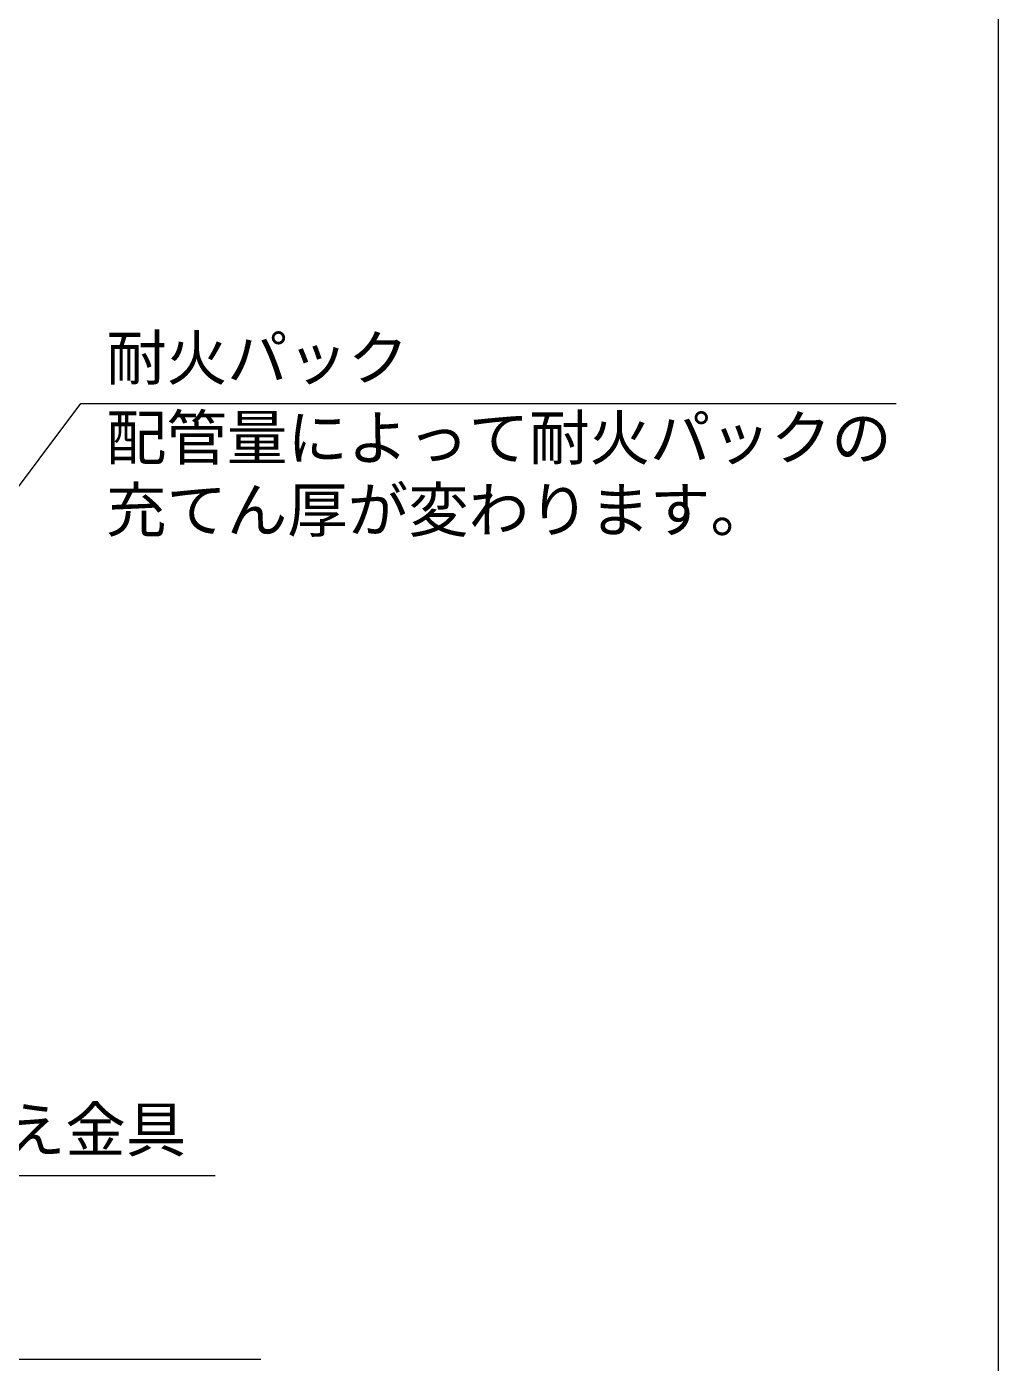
# Model space of a CAD drawing. Extents: x 443 to 1217, y -1921 to -677.
# Drawn here: x 964 to 1018.8, y -1041.9 to -966.4 of the extents above; entities that cross this region are included whole.
import ezdxf
from ezdxf.enums import TextEntityAlignment as Align

# ---------------------------------------------------------------- set-up
doc = ezdxf.new("R2010")
doc.units = 0
doc.header["$MEASUREMENT"] = 0
doc.layers.get('0').update_dxf_attribs({"linetype": 'CONTINUOUS'})
doc.layers.add('1', color=7, linetype='CONTINUOUS')
doc.layers.add('10', color=7, linetype='CONTINUOUS')
doc.styles.add('ｽﾀｲﾙ2', font='MS PGothic.ttf')

msp = doc.modelspace()

# ---------------------------------------------------------------- linework, layer by layer
at = {"color": 7, "linetype": 'Continuous'}
for p, q in [((954.62, -1004.301), (967.095, -987.68)), ((967.095, -987.68), (1013.085, -987.68)), ((958.218, -1031.247), (974.667, -1031.247)), ((913.27, -1041.618), (977.241, -1041.618))]:
    msp.add_line(p, q, dxfattribs=at)
at = {"layer": '1', "color": 4, "linetype": 'Continuous'}
msp.add_line((1018.845, -677.268), (1018.845, -1191.556), dxfattribs=at)

# ---------------------------------------------------------------- texts
at = {"layer": '10', "linetype": 'Continuous', "style": 'ｽﾀｲﾙ2'}
for tag, p in [('耐火パック', (968.52, -987.096)), ('配管量によって耐火パックの', (968.506, -991.605)), ('充てん厚が変わります。', (968.506, -995.677)), ('支え金具', (959.395, -1030.662))]:
    msp.add_attdef(tag, text='', height=2.5, dxfattribs=at).set_placement(p, align=Align.BOTTOM_LEFT)

doc.saveas('drawing.dxf')
